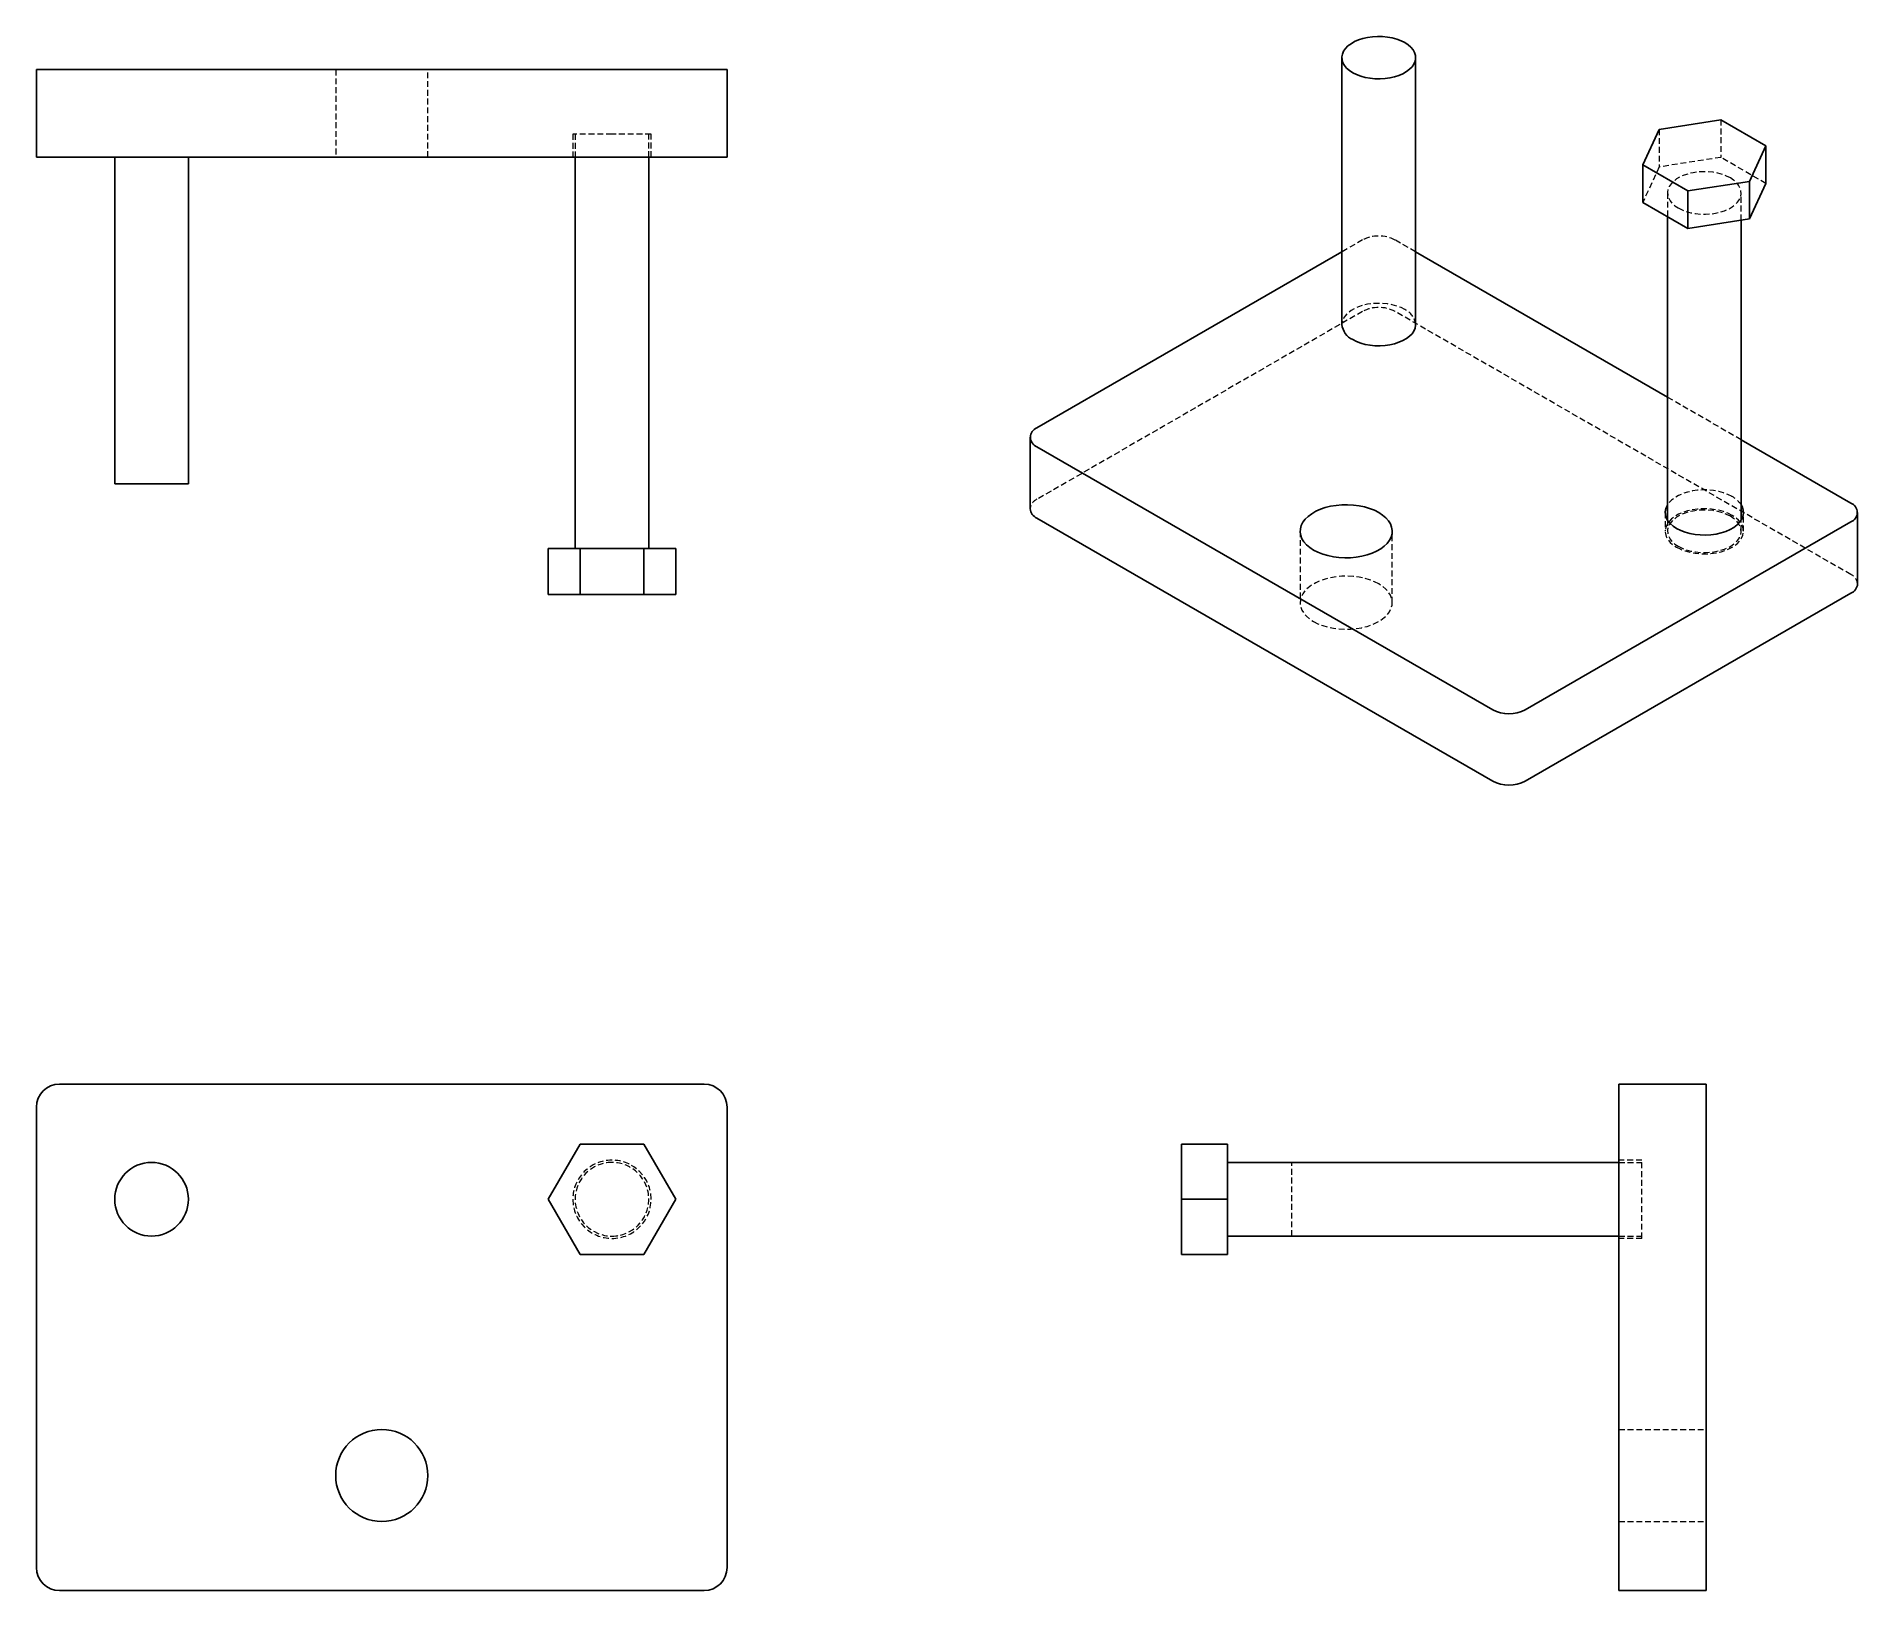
# Model space of a CAD drawing. Header units: millimetres. Extents: x 222 to 617, y 111 to 448.
import ezdxf

# ---------------------------------------------------------------- set-up
doc = ezdxf.new("R2010")
doc.units = ezdxf.units.MM
doc.linetypes.add('HIDDEN', pattern=[1.905, 1.27, -0.635])

msp = doc.modelspace()

# ---------------------------------------------------------------- linework, layer by layer
at = {"color": 7, "linetype": 'Continuous', "lineweight": 25}
for p, q in [((505.24, 443.48), (505.24, 385.51)), ((521.24, 385.51), (521.24, 443.48)), ((221.7, 421.88), (221.7, 440.88)), ((226.7, 440.88), (221.7, 440.88)), ((366.7, 440.88), (226.7, 440.88)), ((371.7, 440.88), (366.7, 440.88)), ((371.7, 421.88), (371.7, 440.88)), ((574.15, 427.91), (570.56, 420.19)), ((587.53, 429.99), (574.15, 427.91)), ((597.33, 424.33), (587.53, 429.99)), ((593.75, 416.6), (597.33, 424.33)), ((597.33, 424.33), (597.33, 416.16)), ((226.7, 421.88), (221.7, 421.88)), ((366.7, 421.88), (226.7, 421.88)), ((238.7, 421.88), (238.7, 350.88)), ((254.7, 350.88), (254.7, 421.88)), ((338.7, 421.88), (338.7, 336.88)), ((354.7, 336.88), (354.7, 421.88)), ((371.7, 421.88), (366.7, 421.88)), ((570.56, 420.19), (580.36, 414.53)), ((570.56, 420.19), (570.56, 412.02)), ((580.36, 414.53), (593.75, 416.6)), ((593.75, 416.6), (593.75, 408.44)), ((593.75, 408.44), (597.33, 416.16)), ((570.56, 412.02), (580.36, 406.37)), ((580.36, 414.53), (580.36, 406.37)), ((575.95, 408.91), (575.95, 343.03)), ((580.36, 406.37), (593.75, 408.44)), ((591.95, 343.03), (591.95, 408.16)), ((505.24, 401.3), (438.99, 363.06)), ((575.95, 369.72), (521.24, 401.3)), ((437.53, 361.02), (437.53, 345.5)), ((615.77, 346.73), (591.95, 360.48)), ((438.99, 358.97), (537.99, 301.83)), ((246.7, 350.88), (238.7, 350.88)), ((254.7, 350.88), (246.7, 350.88)), ((617.23, 329.17), (617.23, 344.69)), ((438.99, 343.46), (537.99, 286.31)), ((545.06, 301.83), (615.77, 342.65)), ((332.84, 326.88), (332.84, 336.88)), ((339.77, 336.88), (332.84, 336.88)), ((339.77, 326.88), (339.77, 336.88)), ((353.62, 336.88), (339.77, 336.88)), ((353.62, 326.88), (353.62, 336.88)), ((360.55, 336.88), (353.62, 336.88)), ((360.55, 326.88), (360.55, 336.88)), ((339.77, 326.88), (332.84, 326.88)), ((353.62, 326.88), (339.77, 326.88)), ((360.55, 326.88), (353.62, 326.88)), ((545.06, 286.31), (615.77, 327.13)), ((366.7, 220.51), (226.7, 220.51)), ((565.38, 220.51), (584.38, 220.51)), ((565.38, 215.51), (565.38, 220.51)), ((584.38, 215.51), (584.38, 220.51)), ((221.7, 215.51), (221.7, 115.51)), ((371.7, 115.51), (371.7, 215.51)), ((565.38, 115.51), (565.38, 215.51)), ((584.38, 115.51), (584.38, 215.51)), ((339.77, 207.51), (332.84, 195.51)), ((353.62, 207.51), (339.77, 207.51)), ((360.55, 195.51), (353.62, 207.51)), ((470.38, 207.51), (480.38, 207.51)), ((470.38, 195.51), (470.38, 207.51)), ((480.38, 195.51), (480.38, 207.51)), ((480.38, 203.51), (565.38, 203.51)), ((332.84, 195.51), (339.77, 183.51)), ((353.62, 183.51), (360.55, 195.51)), ((470.38, 195.51), (480.38, 195.51)), ((470.38, 183.51), (470.38, 195.51)), ((480.38, 183.51), (480.38, 195.51)), ((480.38, 187.51), (565.38, 187.51)), ((339.77, 183.51), (353.62, 183.51)), ((470.38, 183.51), (480.38, 183.51)), ((565.38, 110.51), (565.38, 115.51)), ((584.38, 110.51), (584.38, 115.51)), ((226.7, 110.51), (366.7, 110.51)), ((565.38, 110.51), (584.38, 110.51))]:
    msp.add_line(p, q, dxfattribs=at)
at = {"color": 7, "linetype": 'HIDDEN', "lineweight": 18}
for p, q in [((286.7, 440.88), (286.7, 421.88)), ((306.7, 421.88), (306.7, 440.88)), ((574.15, 427.91), (574.15, 419.75)), ((587.53, 429.99), (587.53, 421.82)), ((346.7, 426.88), (338.2, 426.88)), ((338.2, 426.88), (338.2, 421.88)), ((338.7, 426.88), (338.7, 421.88)), ((355.2, 426.88), (346.7, 426.88)), ((354.7, 421.88), (354.7, 426.88)), ((355.2, 421.88), (355.2, 426.88)), ((574.15, 419.75), (570.56, 412.02)), ((587.53, 421.82), (574.15, 419.75)), ((597.33, 416.16), (587.53, 421.82)), ((575.95, 414.09), (575.95, 408.91)), ((591.95, 408.16), (591.95, 414.09)), ((509.7, 403.88), (505.24, 401.3)), ((521.24, 401.3), (516.77, 403.88)), ((509.7, 388.36), (438.99, 347.54)), ((615.77, 331.21), (516.77, 388.36)), ((591.95, 360.48), (575.95, 369.72)), ((575.45, 344.69), (575.45, 340.6)), ((592.45, 340.6), (592.45, 344.69)), ((496.17, 340.61), (496.17, 325.09)), ((516.17, 325.09), (516.17, 340.61)), ((575.95, 343.03), (575.95, 340.6)), ((591.95, 340.6), (591.95, 343.03)), ((494.38, 187.51), (494.38, 203.51)), ((570.38, 204.01), (565.38, 204.01)), ((565.38, 203.51), (570.38, 203.51)), ((570.38, 187.01), (570.38, 204.01)), ((565.38, 187.51), (570.38, 187.51)), ((570.38, 187.01), (565.38, 187.01)), ((565.38, 145.51), (584.38, 145.51)), ((565.38, 125.51), (584.38, 125.51))]:
    msp.add_line(p, q, dxfattribs=at)
at = {"color": 7, "linetype": 'Continuous', "lineweight": 25, "flags": 128}
for points in [[(518.89, 446.75), (518.07, 447.16), (517.16, 447.51), (516.17, 447.78), (515.13, 447.97), (514.06, 448.08), (512.96, 448.1), (511.88, 448.03), (510.82, 447.88), (509.8, 447.65), (508.85, 447.34), (507.98, 446.96), (507.21, 446.52), (506.55, 446.02), (506.01, 445.47), (505.61, 444.88), (505.35, 444.27), (505.24, 443.64), (505.28, 443.01), (505.47, 442.39), (505.8, 441.79), (506.26, 441.22), (506.86, 440.69), (507.58, 440.22)], [(507.58, 440.22), (508.4, 439.8), (509.32, 439.46), (510.3, 439.19), (511.34, 439), (512.42, 438.89), (513.51, 438.87), (514.6, 438.93), (515.66, 439.08), (516.67, 439.31), (517.63, 439.62), (518.5, 440), (519.27, 440.45), (519.93, 440.95), (520.46, 441.5), (520.86, 442.09), (521.12, 442.7), (521.23, 443.32), (521.2, 443.95), (521.01, 444.58), (520.68, 445.18), (520.21, 445.75), (519.61, 446.27), (518.89, 446.75)], [(507.58, 382.24), (508.4, 381.83), (509.32, 381.48), (510.3, 381.21), (511.34, 381.02), (512.42, 380.91), (513.51, 380.89), (514.6, 380.96), (515.66, 381.11), (516.67, 381.34), (517.63, 381.65), (518.5, 382.03), (519.27, 382.47), (519.93, 382.97), (520.46, 383.52), (520.86, 384.11), (521.12, 384.72), (521.23, 385.35), (521.24, 385.51)], [(513.24, 344.69), (512.3, 345.17), (511.26, 345.57), (510.14, 345.9), (508.96, 346.15), (507.73, 346.31), (506.48, 346.38), (505.23, 346.35), (503.99, 346.24), (502.78, 346.04), (501.63, 345.75), (500.55, 345.38), (499.55, 344.94), (498.67, 344.42), (497.9, 343.85), (497.26, 343.23), (496.76, 342.56), (496.41, 341.86), (496.21, 341.15), (496.17, 340.42), (496.29, 339.7), (496.56, 338.99), (496.99, 338.31), (497.56, 337.67), (498.27, 337.07), (499.1, 336.52)], [(499.1, 336.52), (500.04, 336.04), (501.08, 335.64), (502.2, 335.31), (503.38, 335.06), (504.6, 334.9), (505.85, 334.84), (507.11, 334.86), (508.35, 334.97), (509.55, 335.17), (510.71, 335.46), (511.79, 335.83), (512.78, 336.28), (513.67, 336.79), (514.44, 337.36), (515.08, 337.98), (515.58, 338.65), (515.93, 339.35), (516.12, 340.06), (516.16, 340.79), (516.04, 341.51), (515.77, 342.22), (515.34, 342.9), (514.77, 343.54), (514.07, 344.14), (513.24, 344.69)], [(575.95, 346.35), (575.85, 346.17), (575.57, 345.52), (575.45, 344.85), (575.49, 344.19), (575.69, 343.53), (576.04, 342.89), (576.54, 342.28), (577.18, 341.72), (577.94, 341.22)], [(577.94, 341.22), (578.81, 340.78), (579.78, 340.41), (580.83, 340.12), (581.94, 339.92), (583.08, 339.81), (584.24, 339.78), (585.39, 339.85), (586.52, 340.01), (587.6, 340.26), (588.61, 340.58), (589.53, 340.99), (590.36, 341.46), (591.06, 342), (591.62, 342.58), (592.05, 343.2), (592.32, 343.85), (592.44, 344.52), (592.4, 345.19), (592.21, 345.85), (591.95, 346.35)]]:
    msp.add_lwpolyline(points, dxfattribs=at)
at = {"color": 7, "linetype": 'HIDDEN', "lineweight": 18, "flags": 128}
for points in [[(589.61, 417.36), (588.78, 417.77), (587.87, 418.12), (586.88, 418.39), (585.84, 418.58), (584.77, 418.69), (583.68, 418.71), (582.59, 418.64), (581.53, 418.5), (580.51, 418.26), (579.56, 417.96), (578.69, 417.57), (577.92, 417.13), (577.26, 416.63), (576.72, 416.08), (576.32, 415.49), (576.06, 414.88), (575.95, 414.25), (575.99, 413.62), (576.18, 413), (576.51, 412.4), (576.98, 411.83), (577.57, 411.3), (578.29, 410.83)], [(578.29, 410.83), (579.11, 410.41), (580.03, 410.07), (581.01, 409.8), (582.05, 409.61), (583.13, 409.5), (584.22, 409.48), (585.31, 409.54), (586.37, 409.69), (587.38, 409.92), (588.34, 410.23), (589.21, 410.61), (589.98, 411.06), (590.64, 411.56), (591.17, 412.11), (591.57, 412.7), (591.83, 413.31), (591.94, 413.94), (591.91, 414.57), (591.72, 415.19), (591.39, 415.79), (590.92, 416.36), (590.32, 416.88), (589.61, 417.36)], [(518.89, 388.77), (518.07, 389.19), (517.16, 389.53), (516.17, 389.8), (515.13, 389.99), (514.06, 390.1), (512.96, 390.12), (511.88, 390.06), (510.82, 389.91), (509.8, 389.68), (508.85, 389.37), (507.98, 388.99), (507.21, 388.54), (506.55, 388.04), (506.01, 387.49), (505.61, 386.9), (505.35, 386.29), (505.24, 385.67), (505.24, 385.51)], [(589.96, 348.16), (589.08, 348.6), (588.11, 348.96), (587.07, 349.25), (585.96, 349.45), (584.82, 349.57), (583.66, 349.59), (582.5, 349.52), (581.38, 349.36), (580.3, 349.12), (579.29, 348.79), (578.36, 348.39), (577.54, 347.91), (576.84, 347.38), (576.27, 346.79), (575.95, 346.35)], [(589.96, 344.07), (589.08, 344.51), (588.11, 344.88), (587.07, 345.17), (585.96, 345.37), (584.82, 345.49), (583.66, 345.51), (582.5, 345.44), (581.38, 345.28), (580.3, 345.04), (579.29, 344.71), (578.36, 344.3), (577.54, 343.83), (576.84, 343.3), (576.27, 342.71), (575.85, 342.09), (575.57, 341.44), (575.45, 340.77), (575.49, 340.1), (575.69, 339.44), (576.04, 338.8), (576.54, 338.2), (577.18, 337.64), (577.94, 337.13)], [(589.61, 343.87), (588.78, 344.28), (587.87, 344.63), (586.88, 344.9), (585.84, 345.09), (584.77, 345.2), (583.68, 345.22), (582.59, 345.16), (581.53, 345.01), (580.51, 344.78), (579.56, 344.47), (578.69, 344.09), (577.92, 343.64), (577.26, 343.14), (576.72, 342.59), (576.32, 342), (576.06, 341.39), (575.95, 340.76), (575.99, 340.13), (576.18, 339.51), (576.51, 338.91), (576.98, 338.34), (577.57, 337.81), (578.29, 337.34)], [(577.94, 337.13), (578.81, 336.69), (579.78, 336.33), (580.83, 336.04), (581.94, 335.84), (583.08, 335.72), (584.24, 335.7), (585.39, 335.77), (586.52, 335.93), (587.6, 336.17), (588.61, 336.5), (589.53, 336.91), (590.36, 337.38), (591.06, 337.91), (591.62, 338.5), (592.05, 339.12), (592.32, 339.77), (592.44, 340.44), (592.4, 341.11), (592.21, 341.77), (591.86, 342.4), (591.36, 343.01), (590.72, 343.57), (589.96, 344.07)], [(578.29, 337.34), (579.11, 336.92), (580.03, 336.58), (581.01, 336.31), (582.05, 336.12), (583.13, 336.01), (584.22, 335.99), (585.31, 336.05), (586.37, 336.2), (587.38, 336.43), (588.34, 336.74), (589.21, 337.12), (589.98, 337.57), (590.64, 338.07), (591.17, 338.62), (591.57, 339.21), (591.83, 339.82), (591.94, 340.45), (591.91, 341.08), (591.72, 341.7), (591.39, 342.3), (590.92, 342.87), (590.32, 343.4), (589.61, 343.87)], [(513.24, 329.17), (512.3, 329.65), (511.26, 330.06), (510.14, 330.39), (508.96, 330.63), (507.73, 330.79), (506.48, 330.86), (505.23, 330.84), (503.99, 330.72), (502.78, 330.52), (501.63, 330.23), (500.55, 329.87), (499.55, 329.42), (498.67, 328.91), (497.9, 328.34), (497.26, 327.71), (496.76, 327.05), (496.41, 326.35), (496.21, 325.63), (496.17, 324.91), (496.29, 324.19), (496.56, 323.48), (496.99, 322.8), (497.56, 322.15), (498.27, 321.55), (499.1, 321.01)], [(499.1, 321.01), (500.04, 320.53), (501.08, 320.12), (502.2, 319.79), (503.38, 319.55), (504.6, 319.39), (505.85, 319.32), (507.11, 319.34), (508.35, 319.46), (509.55, 319.66), (510.71, 319.95), (511.79, 320.32), (512.78, 320.76), (513.67, 321.27), (514.44, 321.85), (515.08, 322.47), (515.58, 323.14), (515.93, 323.83), (516.12, 324.55), (516.16, 325.27), (516.04, 325.99), (515.77, 326.7), (515.34, 327.38), (514.77, 328.03), (514.07, 328.63), (513.24, 329.17)]]:
    msp.add_lwpolyline(points, dxfattribs=at)
at = {"color": 7, "linetype": 'HIDDEN', "lineweight": 18}
for centre, radius, start, end in [((513.24, 397.09), 7.65, 62.4805, 117.5195), ((513.24, 381.58), 7.65, 62.4805, 117.5195), ((517.24, 385.11), 4.01, 5.6245, 65.6956), ((587.41, 343.36), 5.43, 33.3406, 62.0212), ((439.97, 345.3), 2.45, 113.4621, 175.2177), ((614.73, 328.93), 2.51, 5.6534, 65.6668), ((346.7, 195.51), 8.5, 90, 270), ((346.7, 195.51), 8, 90, 270), ((346.7, 195.51), 8.5, 270, 90), ((346.7, 195.51), 8, 270, 90)]:
    msp.add_arc(centre, radius, start, end, dxfattribs=at)
at = {"color": 7, "linetype": 'Continuous', "lineweight": 25}
for centre, radius, start, end in [((509.23, 385.9), 4.01, 185.6245, 245.6956), ((439.79, 361.02), 2.19, 111.3126, 248.6874), ((440.03, 345.75), 2.51, 185.6534, 245.6668), ((614.97, 344.69), 2.19, 291.3126, 68.6874), ((614.79, 329.38), 2.45, 293.4621, 355.2177), ((541.52, 308.61), 7.65, 242.4805, 297.5195), ((541.52, 293.1), 7.65, 242.4805, 297.5195), ((226.7, 215.51), 5, 90, 180), ((366.7, 215.51), 5, 0, 90), ((246.7, 195.51), 8, 90, 270), ((246.7, 195.51), 8, 270, 90), ((296.7, 135.51), 10, 90, 270), ((296.7, 135.51), 10, 270, 90), ((226.7, 115.51), 5, 180, 270), ((366.7, 115.51), 5, 270, 0)]:
    msp.add_arc(centre, radius, start, end, dxfattribs=at)

doc.saveas('drawing.dxf')
